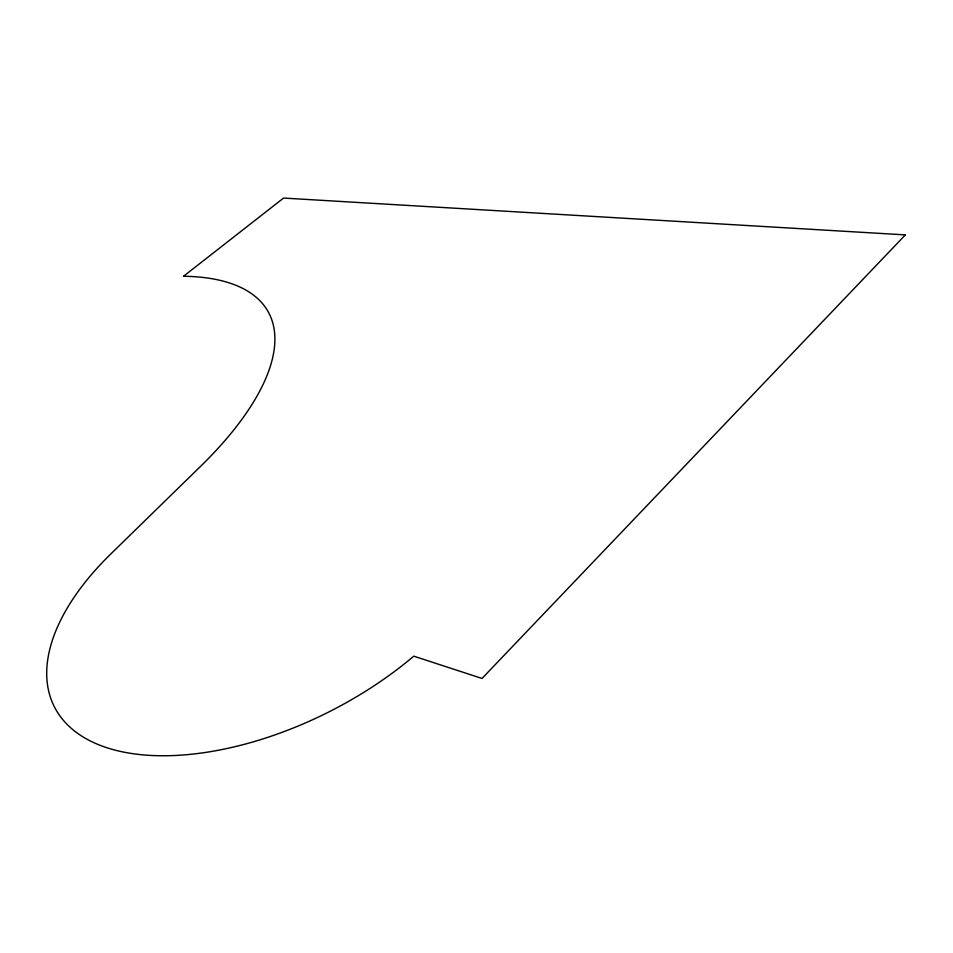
<?xml version="1.0" encoding="UTF-8"?>
<svg xmlns="http://www.w3.org/2000/svg" width="953" height="953" viewBox="0 0 953 953"><rect width="100%" height="100%" fill="white"/><g stroke="black" fill="none" stroke-linecap="round" stroke-linejoin="round"><path stroke-width="1.43" d="M905.35 234.891L482.027 678.465L413.769 656.164A243.575 128.75 -26.9 0 1 105.628 747.319A243.575 128.75 -26.9 0 1 110.715 554.05L200.571 466.351A308.343 124.509 -28.8 0 0 183.536 276.263L283.553 198.069L905.35 234.891"/></g></svg>
